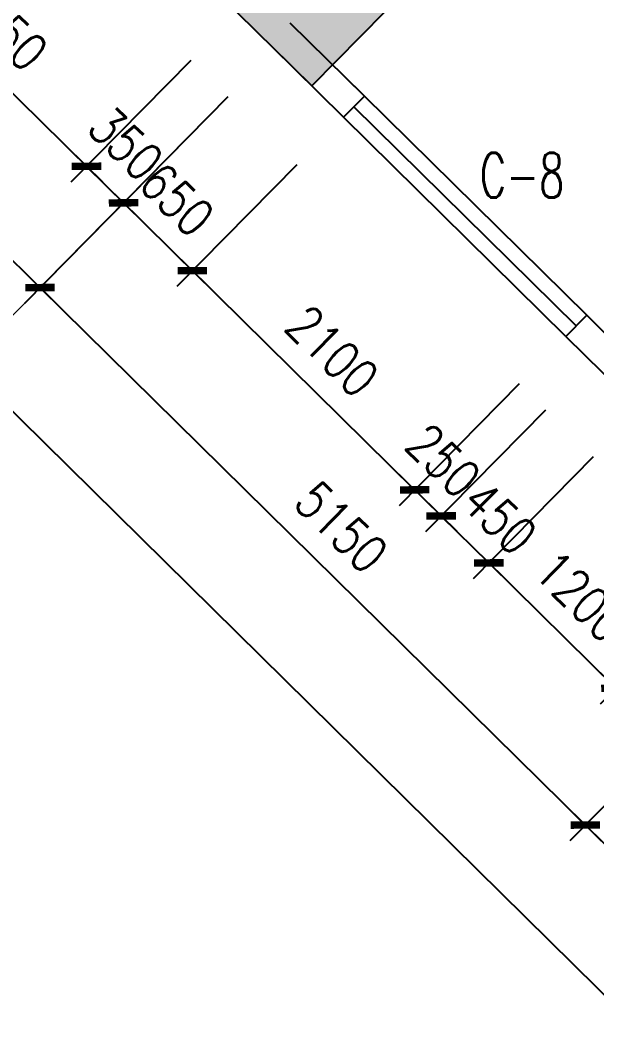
# Model space of a CAD drawing. Extents: x -357449 to -117302, y 127569 to 244935.
# Drawn here: x -330711 to -326835, y 206254 to 213122 of the extents above; entities that cross this region are included whole.
import ezdxf

# ---------------------------------------------------------------- set-up
doc = ezdxf.new("R2010")
doc.units = 0
doc.header["$MEASUREMENT"] = 0
doc.layers.get('0').update_dxf_attribs({"linetype": 'CONTINUOUS'})
doc.layers.get('DEFPOINTS').update_dxf_attribs({"linetype": 'CONTINUOUS'})
doc.layers.add('AXIS', color=3, linetype='CONTINUOUS', lineweight=9)
for name, color, linetype in [('COLUMN', 4, 'CONTINUOUS'), ('F', 31, 'CONTINUOUS'), ('WALL', 1, 'CONTINUOUS'), ('WINDOW', 4, 'CONTINUOUS')]:
    doc.layers.add(name, color=color, linetype=linetype)
doc.styles.add('DIM_FONT', font='SIMPLEX.shx', dxfattribs={"width": 0.8})
doc.styles.add('FS', font='txt.shx', dxfattribs={"width": 0.66, "height": 150, "bigfont": 'fs.shx'})
doc.dimstyles.new('DIMN-200', dxfattribs={"dimtxt": 300, "dimasz": 1, "dimexe": 250, "dimexo": 0, "dimgap": 150, "dimtad": 1, "dimdec": 0, "dimdsep": 46, "dimtxsty": 'DIM_FONT', "dimblk": '_DIMX', "dimcen": 2.5, "dimclrd": 256, "dimclre": 256, "dimclrt": 4, "dimadec": 0, "dimazin": 0, "dimtfac": 1, "dimtdec": 0, "dimtix": 1, "dimtmove": 2, "dimatfit": 3, "dimldrblk": '_DIMX', "dimfxl": 0, "dimtolj": 1, "dimtzin": 0, "dimarcsym": 0})
doc.dimstyles.get("Standard").update_dxf_attribs({"dimtxt": 375, "dimasz": 1, "dimexe": 150, "dimexo": 0, "dimgap": 200, "dimtad": 1, "dimdec": 0, "dimzin": 0, "dimdsep": 46, "dimtxsty": 'DIM_FONT', "dimblk1": '_DIMX', "dimblk2": '_DIMX', "dimsah": 1, "dimcen": 200, "dimclrd": 256, "dimclre": 256, "dimclrt": 4, "dimadec": 0, "dimazin": 0, "dimtfac": 1, "dimtdec": 0, "dimtix": 1, "dimtmove": 2, "dimatfit": 3, "dimldrblk": '_DIMX', "dimfxl": 0, "dimtolj": 1, "dimtzin": 0, "dimarcsym": 0})

# ---------------------------------------------------------------- blocks, each defined once
blk = doc.blocks.new('_DIMX')
blk.add_line((-150, 0), (150, 0))
at = {"const_width": 50}
blk.add_lwpolyline([(-70, -70), (70, 70)], dxfattribs=at)
blk = doc.blocks.new('*D34')
at = {"linetype": 'ByBlock'}
for p, q in [((-327270.3, 220512.9), (-329147.4, 218608)), ((-329041.4, 218714.2), (-315972, 205835.5)), ((-314199.5, 207632.8), (-316076.5, 205728))]:
    blk.add_line(p, q, dxfattribs=at)
at = {"layer": 'DEFPOINTS', "color": 0, "linetype": 'ByBlock'}
for p in [(-327270.3, 220512.9), (-314199.5, 207632.8), (-315971.3, 205834.8)]:
    blk.add_point(p, dxfattribs=at)
at = {"linetype": 'ByBlock'}
for p, rotation in [((-329042.1, 218714.9), 135.4212849045239), ((-315971.3, 205834.8), 315.4212849045239)]:
    blk.add_blockref('_DIMX', p, dxfattribs=dict(at, rotation=rotation))
at = {"color": 4, "linetype": 'ByBlock', "insert": (-322313.7, 212470.7), "char_height": 250, "attachment_point": 5, "rotation": 315.42128, "style": 'DIM_FONT'}
blk.add_mtext('\\A1;18351', dxfattribs=at)
blk = doc.blocks.new('*D38')
at = {"linetype": 'ByBlock'}
for p, q in [((-321945.1, 214234.3), (-322798.3, 213368.5)), ((-322692.3, 213474.6), (-320913, 211721.3)), ((-320164.3, 212479.6), (-321017.6, 211613.7))]:
    blk.add_line(p, q, dxfattribs=at)
at = {"layer": 'DEFPOINTS', "color": 0, "linetype": 'ByBlock'}
for p in [(-321945.1, 214234.3), (-320164.3, 212479.6), (-320912.3, 211720.6)]:
    blk.add_point(p, dxfattribs=at)
at = {"linetype": 'ByBlock'}
for p, rotation in [((-322693, 213475.3), 135.4212849048249), ((-320912.3, 211720.6), 315.4212849048249)]:
    blk.add_blockref('_DIMX', p, dxfattribs=dict(at, rotation=rotation))
at = {"color": 4, "linetype": 'ByBlock', "insert": (-321609.6, 212793.8), "char_height": 250, "attachment_point": 5, "rotation": 315.42128, "style": 'DIM_FONT'}
blk.add_mtext('\\A1;2500', dxfattribs=at)
blk = doc.blocks.new('*D604')
at = {"linetype": 'ByBlock'}
for p, q in [((-315980.6, 209388), (-317349.3, 207999)), ((-317243.3, 208105.2), (-315463.6, 206351.4)), ((-314199.5, 207632.8), (-315568.1, 206243.9))]:
    blk.add_line(p, q, dxfattribs=at)
at = {"layer": 'DEFPOINTS', "color": 0, "linetype": 'ByBlock'}
for p in [(-315980.6, 209388), (-314199.5, 207632.8), (-315462.9, 206350.7)]:
    blk.add_point(p, dxfattribs=at)
at = {"linetype": 'ByBlock'}
for p, rotation in [((-317244, 208105.9), 135.421284914425), ((-315462.9, 206350.7), 315.421284914425)]:
    blk.add_blockref('_DIMX', p, dxfattribs=dict(at, rotation=rotation))
at = {"color": 4, "linetype": 'ByBlock', "insert": (-316160.4, 207424.2), "char_height": 250, "attachment_point": 5, "rotation": 315.42128, "style": 'DIM_FONT'}
blk.add_mtext('\\A1;2501', dxfattribs=at)
blk = doc.blocks.new('*D39')
at = {"linetype": 'ByBlock'}
for p, q in [((-319648.9, 213002.7), (-320456, 212183.6)), ((-319185.9, 212546.5), (-319993.1, 211727.3)), ((-320350.1, 212289.7), (-319888.5, 211834.9))]:
    blk.add_line(p, q, dxfattribs=at)
at = {"layer": 'DEFPOINTS', "color": 0, "linetype": 'ByBlock'}
for p in [(-319648.9, 213002.7), (-319185.9, 212546.5), (-319887.8, 211834.2)]:
    blk.add_point(p, dxfattribs=at)
at = {"linetype": 'ByBlock'}
for p, rotation in [((-320350.8, 212290.4), 135.4212849000121), ((-319887.8, 211834.2), 315.4212849000121)]:
    blk.add_blockref('_DIMX', p, dxfattribs=dict(at, rotation=rotation))
at = {"color": 4, "linetype": 'ByBlock', "insert": (-319991.9, 212312.4), "char_height": 250, "attachment_point": 5, "rotation": 315.42128, "style": 'DIM_FONT'}
blk.add_mtext('\\A1;650', dxfattribs=at)
blk = doc.blocks.new('*D40')
at = {"linetype": 'ByBlock'}
for p, q in [((-319898.2, 213248.4), (-320705.3, 212429.2)), ((-319648.9, 213002.7), (-320456, 212183.6)), ((-320599.4, 212535.4), (-320351.5, 212291.1))]:
    blk.add_line(p, q, dxfattribs=at)
at = {"layer": 'DEFPOINTS', "color": 0, "linetype": 'ByBlock'}
for p in [(-319898.2, 213248.4), (-319648.9, 213002.7), (-320350.8, 212290.4)]:
    blk.add_point(p, dxfattribs=at)
at = {"linetype": 'ByBlock'}
for p, rotation in [((-320600.1, 212536.1), 135.4212849041644), ((-320350.8, 212290.4), 315.4212849041644)]:
    blk.add_blockref('_DIMX', p, dxfattribs=dict(at, rotation=rotation))
at = {"color": 4, "linetype": 'ByBlock', "insert": (-320335.6, 212687.9), "char_height": 250, "attachment_point": 5, "rotation": 315.42128, "style": 'DIM_FONT'}
blk.add_mtext('\\A1;350', dxfattribs=at)
blk = doc.blocks.new('*D41')
at = {"linetype": 'ByBlock'}
for p, q in [((-321429.6, 214757.4), (-322236.8, 213938.3)), ((-322130.8, 214044.4), (-320600.8, 212536.8)), ((-319898.2, 213248.4), (-320705.3, 212429.2))]:
    blk.add_line(p, q, dxfattribs=at)
at = {"layer": 'DEFPOINTS', "color": 0, "linetype": 'ByBlock'}
for p in [(-321429.6, 214757.4), (-319898.2, 213248.4), (-320600.1, 212536.1)]:
    blk.add_point(p, dxfattribs=at)
at = {"linetype": 'ByBlock'}
for p, rotation in [((-322131.5, 214045.1), 135.421284904819), ((-320600.1, 212536.1), 315.421284904819)]:
    blk.add_blockref('_DIMX', p, dxfattribs=dict(at, rotation=rotation))
at = {"color": 4, "linetype": 'ByBlock', "insert": (-321172.8, 213486.5), "char_height": 250, "attachment_point": 5, "rotation": 315.42128, "style": 'DIM_FONT'}
blk.add_mtext('\\A1;2150', dxfattribs=at)
blk = doc.blocks.new('*D48')
at = {"linetype": 'ByBlock'}
for p, q in [((-319185.9, 212546.5), (-319993.1, 211727.3)), ((-319887.1, 211833.5), (-318392.7, 210360.9)), ((-317690.1, 211072.5), (-318497.3, 210253.4))]:
    blk.add_line(p, q, dxfattribs=at)
at = {"layer": 'DEFPOINTS', "color": 0, "linetype": 'ByBlock'}
for p in [(-319185.9, 212546.5), (-317690.1, 211072.5), (-318392, 210360.2)]:
    blk.add_point(p, dxfattribs=at)
at = {"linetype": 'ByBlock'}
for p, rotation in [((-319887.8, 211834.2), 135.4212849000143), ((-318392, 210360.2), 315.4212849000144)]:
    blk.add_blockref('_DIMX', p, dxfattribs=dict(at, rotation=rotation))
at = {"color": 4, "linetype": 'ByBlock', "insert": (-318946.9, 211293.1), "char_height": 250, "attachment_point": 5, "rotation": 315.42128, "style": 'DIM_FONT'}
blk.add_mtext('\\A1;2100', dxfattribs=at)
blk = doc.blocks.new('*D45')
at = {"linetype": 'ByBlock'}
for p, q in [((-317512, 210897), (-318319.2, 210077.9)), ((-317191.5, 210581.2), (-317998.7, 209762.1)), ((-318213.2, 210184), (-317894.1, 209869.6))]:
    blk.add_line(p, q, dxfattribs=at)
at = {"layer": 'DEFPOINTS', "color": 0, "linetype": 'ByBlock'}
for p in [(-317512, 210897), (-317191.5, 210581.2), (-317893.4, 209868.9)]:
    blk.add_point(p, dxfattribs=at)
at = {"linetype": 'ByBlock'}
for p, rotation in [((-318213.9, 210184.8), 135.4212849041648), ((-317893.4, 209868.9), 315.4212849041648)]:
    blk.add_blockref('_DIMX', p, dxfattribs=dict(at, rotation=rotation))
at = {"color": 4, "linetype": 'ByBlock', "insert": (-317822, 210171.7), "char_height": 250, "attachment_point": 5, "rotation": 315.42128, "style": 'DIM_FONT'}
blk.add_mtext('\\A1;450', dxfattribs=at)
blk = doc.blocks.new('*D46')
at = {"linetype": 'ByBlock'}
for p, q in [((-317690.1, 211072.5), (-318497.3, 210253.4)), ((-317512, 210897), (-318319.2, 210077.9)), ((-318392.7, 210360.9), (-318393.4, 210361.6)), ((-318392, 210360.2), (-318213.9, 210184.8)), ((-318392, 210360.2), (-318213.9, 210184.8)), ((-318213.2, 210184), (-318212.5, 210183.3))]:
    blk.add_line(p, q, dxfattribs=at)
at = {"layer": 'DEFPOINTS', "color": 0, "linetype": 'ByBlock'}
for p in [(-317690.1, 211072.5), (-317512, 210897), (-318213.9, 210184.8)]:
    blk.add_point(p, dxfattribs=at)
at = {"linetype": 'ByBlock'}
for p, rotation in [((-318392, 210360.2), 315.4212849000185), ((-318213.9, 210184.8), 135.4212849000185)]:
    blk.add_blockref('_DIMX', p, dxfattribs=dict(at, rotation=rotation))
at = {"color": 4, "linetype": 'ByBlock', "insert": (-318199, 210556.1), "char_height": 250, "attachment_point": 5, "rotation": 315.42128, "style": 'DIM_FONT'}
blk.add_mtext('\\A1;250', dxfattribs=at)
blk = doc.blocks.new('*D47')
at = {"linetype": 'ByBlock'}
for p, q in [((-317191.5, 210581.2), (-317998.7, 209762.1)), ((-317892.7, 209868.2), (-317039.3, 209027.3)), ((-316336.7, 209738.9), (-317143.9, 208919.8))]:
    blk.add_line(p, q, dxfattribs=at)
at = {"layer": 'DEFPOINTS', "color": 0, "linetype": 'ByBlock'}
for p in [(-317191.5, 210581.2), (-316336.7, 209738.9), (-317038.6, 209026.6)]:
    blk.add_point(p, dxfattribs=at)
at = {"linetype": 'ByBlock'}
for p, rotation in [((-317893.4, 209868.9), 135.4212849041686), ((-317038.6, 209026.6), 315.4212849041686)]:
    blk.add_blockref('_DIMX', p, dxfattribs=dict(at, rotation=rotation))
at = {"color": 4, "linetype": 'ByBlock', "insert": (-317273, 209643.6), "char_height": 250, "attachment_point": 5, "rotation": 315.42128, "style": 'DIM_FONT'}
blk.add_mtext('\\A1;1200', dxfattribs=at)
blk = doc.blocks.new('*D603')
at = {"linetype": 'ByBlock'}
for p, q in [((-319648.9, 213002.7), (-321017.6, 211613.7)), ((-320911.6, 211719.9), (-317244.7, 208106.6)), ((-315980.6, 209388), (-317349.3, 207999))]:
    blk.add_line(p, q, dxfattribs=at)
at = {"layer": 'DEFPOINTS', "color": 0, "linetype": 'ByBlock'}
for p in [(-319648.9, 213002.7), (-315980.6, 209388), (-317244, 208105.9)]:
    blk.add_point(p, dxfattribs=at)
at = {"linetype": 'ByBlock'}
for p, rotation in [((-320912.3, 211720.6), 135.4212849041556), ((-317244, 208105.9), 315.4212849041556)]:
    blk.add_blockref('_DIMX', p, dxfattribs=dict(at, rotation=rotation))
at = {"color": 4, "linetype": 'ByBlock', "insert": (-318885.1, 210109.1), "char_height": 250, "attachment_point": 5, "rotation": 315.42128, "style": 'DIM_FONT'}
blk.add_mtext('\\A1;5150', dxfattribs=at)

msp = doc.modelspace()

# ---------------------------------------------------------------- hatches: boundary and pattern name
at = {"layer": 'COLUMN'}
h = msp.add_hatch(color=256, dxfattribs=at)
h.paths.add_polyline_path([(-328758.66, 213671.13), (-329004.32, 213421.83), (-328755.02, 213176.17), (-328509.36, 213425.47)])
h.paths.add_polyline_path([(-329004.32, 213421.83), (-329249.98, 213172.53), (-329000.68, 212926.87), (-328755.02, 213176.17)])
h.paths.add_polyline_path([(-328509.36, 213425.47), (-328755.02, 213176.17), (-328505.72, 212930.51), (-328260.06, 213179.81)])
h.paths.add_polyline_path([(-328505.72, 212930.51), (-328755.02, 213176.17), (-329000.68, 212926.87), (-328751.38, 212681.21)])

# ---------------------------------------------------------------- linework, layer by layer
at = {"layer": 'AXIS'}
msp.add_line((-329830.99, 212084.26), (-331547.21, 210342.62), dxfattribs=at)
at = {"layer": 'COLUMN'}
for p, q in [((-326901.51, 211139.14), (-328397.31, 212613.1)), ((-326971.7, 211067.91), (-328467.5, 212541.87)), ((-327041.89, 210996.68), (-328537.69, 212470.64))]:
    msp.add_line(p, q, dxfattribs=at)
msp.add_lwpolyline([(-329249.98, 213172.53), (-328758.66, 213671.13), (-328260.06, 213179.81), (-328751.38, 212681.21)], close=True, dxfattribs=at)
at = {"layer": 'WALL'}
for p, q in [((-328397.31, 212613.1), (-328895.92, 213104.42)), ((-328537.69, 212470.64), (-329036.29, 212961.97)), ((-328539.77, 212753.48), (-328397.31, 212613.1)), ((-328537.69, 212470.64), (-328397.31, 212613.1)), ((-327041.89, 210996.68), (-326901.51, 211139.14)), ((-326759.05, 210998.76), (-326901.51, 211139.14)), ((-327041.89, 210996.68), (-326543.29, 210505.36))]:
    msp.add_line(p, q, dxfattribs=at)

# ---------------------------------------------------------------- texts
at = {"layer": 'F', "style": 'FS', "width": 0.66}
msp.add_text('C-8', height=300, dxfattribs=at).set_placement((-327620.79, 211930.37))

# ---------------------------------------------------------------- dimensions: what is measured, and where the dimension line sits
at = {"layer": 'AXIS'}
for p1, p2, distance, picture, middle in [((-336936.98, 220117.58), (-323866.1, 207237.52), -2524.33, '*D34', (-331980.32, 212075.38)), ((-331096.23, 214362.09), (-329564.81, 212853.03), -1000, '*D41', (-330839.39, 213091.16)), ((-331611.71, 213838.98), (-329830.99, 212084.26), -1065.59, '*D38', (-331276.25, 212398.5)), ((-328852.53, 212151.14), (-327356.72, 210677.18), -1000, '*D48', (-328613.5, 210897.75)), ((-326858.12, 210185.86), (-326003.38, 209343.59), -1000, '*D47', (-326939.62, 209248.32)), ((-325647.24, 208992.65), (-323866.1, 207237.52), -1800, '*D604', (-325827.05, 207028.84))]:
    dim = msp.add_aligned_dim(p1=p1, p2=p2, distance=distance, dimstyle='DIMN-200', override={"dimtxt": 250, "dimexe": 150, "dimzin": 0, "dimblk1": '_DIMX', "dimblk2": '_DIMX', "dimsah": 1, "dimcen": 200}, dxfattribs=at)
    dim.commit()
    dim.dimension.update_dxf_attribs({"geometry": picture, "text_midpoint": middle, "insert": (-9666.64, -395.33)})
for base, p1, p2, picture, middle in [((-330017.4, 211895.09), (-329564.81, 212853.03), (-329315.51, 212607.37), '*D40', (-330002.26, 212292.55)), ((-329554.42, 211438.86), (-329315.51, 212607.37), (-328852.53, 212151.14), '*D39', (-329658.57, 211917.11)), ((-327880.54, 209789.42), (-327356.72, 210677.18), (-327178.65, 210501.71), '*D46', (-327865.59, 210160.77)), ((-327560.01, 209473.57), (-327178.65, 210501.71), (-326858.12, 210185.86), '*D45', (-327488.62, 209776.41))]:
    dim = msp.add_linear_dim(base=base, p1=p1, p2=p2, angle=315.421285, dimstyle='DIMN-200', override={"dimtxt": 250, "dimexe": 150, "dimzin": 0, "dimblk1": '_DIMX', "dimblk2": '_DIMX', "dimsah": 1, "dimcen": 200}, dxfattribs=at)
    dim.commit()
    dim.dimension.update_dxf_attribs({"geometry": picture, "text_midpoint": middle, "dimtype": 129, "insert": (-9666.64, -395.33)})
at = {"layer": 'WINDOW'}
dim = msp.add_aligned_dim(p1=(-329315.51, 212607.37), p2=(-325647.24, 208992.65), distance=-1800, dimstyle='Standard', override={"dimtxt": 250, "dimgap": 150, "dimblk": '_DIMX'}, dxfattribs=at)
dim.commit()
dim.dimension.update_dxf_attribs({"geometry": '*D603', "text_midpoint": (-328551.75, 209713.77), "insert": (-9666.64, -395.33)})

doc.saveas('drawing.dxf')
